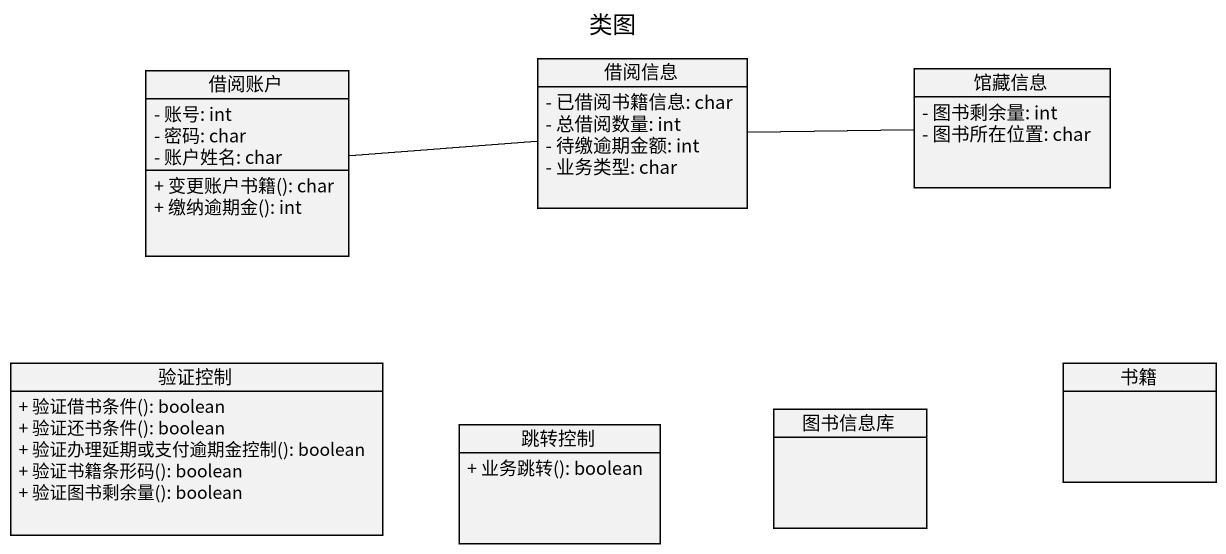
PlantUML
@startuml
title 类图
hide circle
hide empty members
skinparam classAttributeIconSize 0
class 借阅账户 {
  - 账号: int
  - 密码: char
  - 账户姓名: char
  + 变更账户书籍(): char
  + 缴纳逾期金(): int
}
class 借阅信息 {
  - 已借阅书籍信息: char
  - 总借阅数量: int
  - 待缴逾期金额: int
  - 业务类型: char
}
class 馆藏信息 {
  - 图书剩余量: int
  - 图书所在位置: char
}
class 验证控制 {
  + 验证借书条件(): boolean
  + 验证还书条件(): boolean
  + 验证办理延期或支付逾期金控制(): boolean
  + 验证书籍条形码(): boolean
  + 验证图书剩余量(): boolean
}
class 书籍
class 跳转控制 {
  + 业务跳转(): boolean
}
class 图书信息库
借阅账户 -right- 借阅信息
借阅信息 -right- 馆藏信息
@enduml
